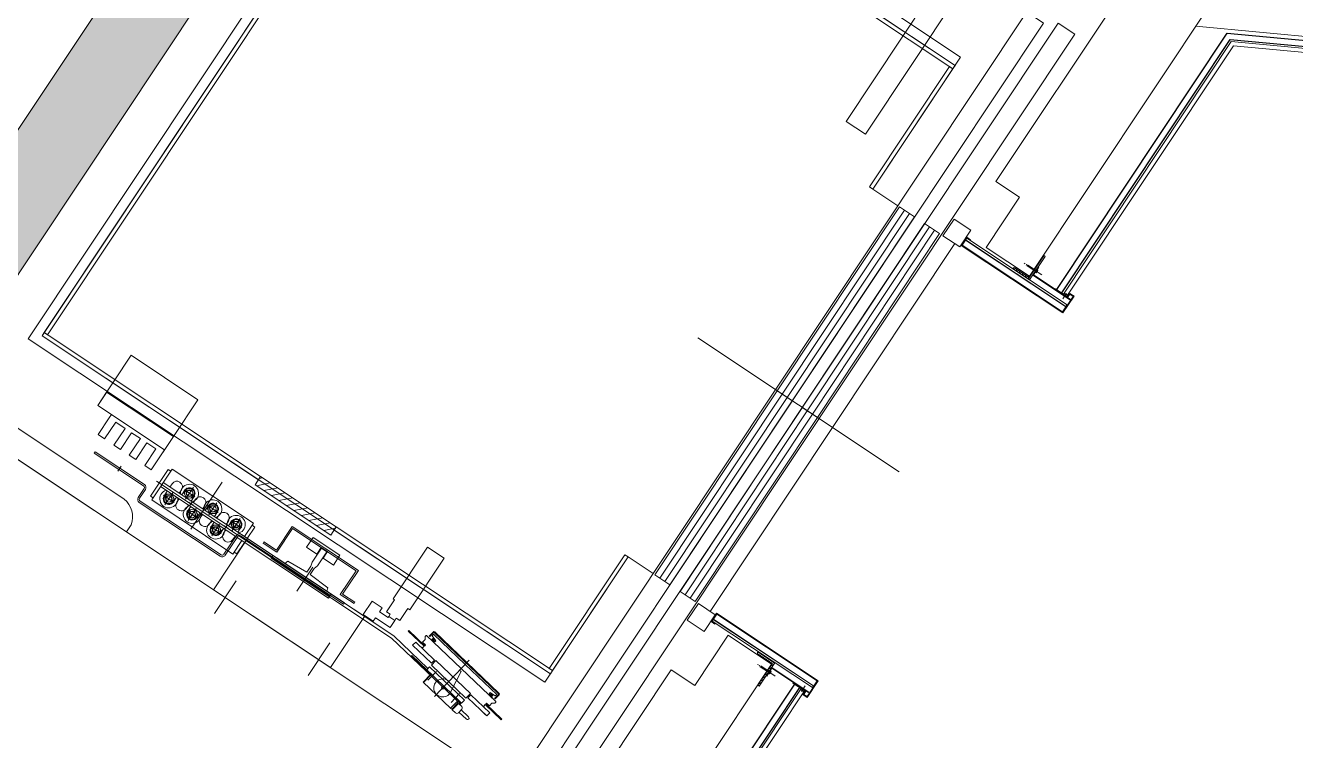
# Model space of a CAD drawing. Header units: centimetres. Extents: x 139057 to 200038, y 34824 to 80516.
# Drawn here: x 165498.8 to 165815.1, y 49589.4 to 49767.5 of the extents above; entities that cross this region are included whole.
import ezdxf

# ---------------------------------------------------------------- set-up
doc = ezdxf.new("R2010")
doc.units = ezdxf.units.CM
doc.header["$LTSCALE"] = 100
doc.linetypes.add('ACAD_ISO10W100', pattern=[18, 12, -3, 0, -3])
doc.linetypes.add('HIDDEN', pattern=[0.5, 0.25, -0.25])
doc.layers.get('0').update_dxf_attribs({"lineweight": 0})
for name, color, linetype, lineweight in [('410_STRUTTURE_001-AM_0', 7, 'Continuous', 0), ('430_TAVOLATI_001-AM_0', 3, 'Continuous', 0), ('437_RIVESTIMENTI_001-AM_0', 13, 'Continuous', 0), ('441_SERRAMENTI_001-AM_0', 1, 'Continuous', 0), ('448_RAMPE_SCALE_ASCENS_001-AM_0', 216, 'Continuous', 0)]:
    doc.layers.add(name, color=color, linetype=linetype, lineweight=lineweight)
doc.layers.add('_retini_strutture', color=7, linetype='Continuous')
doc.layers.add('A-MCTG1-10.5', color=1, linetype='Continuous')

# ---------------------------------------------------------------- blocks, each defined once
blk = doc.blocks.new('ShaftLight')
at = {"ltscale": 0.25}
blk.add_lwpolyline([(21.23997806452098, -290), (0, -290), (0, 290), (21.23997806452098, 290), (21.23997806452098, 290, -0.3204378042070283), (65, 240.0668209494688), (65, 240.0668209494652), (65, -240.066820949467), (65, -240.0668209494688, -0.3204378042070308), (21.23997806452098, -290.0000000000036)], format="xyb", close=True, dxfattribs=at)
blk = doc.blocks.new('AP1-2')
h = blk.add_hatch()
h.set_pattern_fill('ANSI31', color=256, scale=5, style=0)
h.set_pattern_definition([(74.64524564820047, (14865287.06199875, 36738645.01329304), (-15.30833884970249, 4.203615903325286), [])])
h.paths.add_polyline_path([(14861210.22877433, 36749558.29772824), (14861231.95638932, 36749570.66343673), (14861120.17038447, 36749767.08107627), (14861098.44276948, 36749754.71536776)])
for p, q in [((14860972.37478458, 36750582.743667), (14861912.16863297, 36748931.44492887)), ((14859171.24558452, 36749431.11065473), (14860796.47118594, 36750356.06565066)), ((14860796.47118594, 36750356.06565066), (14861560.67197134, 36749013.29904414)), ((14859205.33890801, 36749421.74874824), (14860787.10927945, 36750321.97232717)), ((14860787.10927945, 36750321.97232717), (14861538.94435635, 36749000.93333564)), ((14861095.69524753, 36749975.7946248), (14861175.65287067, 36750021.30043214)), ((14861096.9528484, 36749985.71523163), (14861166.48121635, 36750025.28549889)), ((14861384.22480029, 36749561.8224673), (14861127.82167554, 36750012.34484274)), ((14861140.88868669, 36750001.51529851), (14861389.43942788, 36749564.79023734)), ((14861170.43824307, 36750018.3326621), (14861166.48121635, 36750025.28549889)), ((14861175.65287067, 36750021.30043214), (14861295.84755745, 36749810.10801449)), ((14861215.88993431, 36749764.60220715), (14861095.69524753, 36749975.7946248)), ((14861100.90987512, 36749978.76239484), (14861096.9528484, 36749985.71523163)), ((14861130.4594315, 36749995.57975842), (14861379.01017269, 36749558.85469725)), ((14861131.66095232, 36749973.25138303), (14861140.35199832, 36749978.19766644)), ((14861150.78125351, 36749984.13320652), (14861162.9487179, 36749991.05800329)), ((14861169.87351467, 36749978.8905389), (14861154.35999757, 36749970.06142302)), ((14861157.83084808, 36749972.03676756), (14861157.91664129, 36749985.89290842)), ((14861169.78772146, 36749965.03439804), (14861157.83084808, 36749972.03676756)), ((14861157.91664129, 36749985.89290842), (14861162.19976538, 36749988.33053742)), ((14861161.28153414, 36749989.94394881), (14861164.75795253, 36749991.92246217)), ((14861164.17827874, 36749984.85411902), (14861161.28153414, 36749989.94394881)), ((14861169.87351467, 36749978.8905389), (14861161.95946122, 36749992.79621249)), ((14861164.75795253, 36749991.92246217), (14861167.65469714, 36749986.83263238)), ((14861165.67618378, 36749990.30905078), (14861169.95930787, 36749992.74667976)), ((14861166.39709627, 36749976.91202554), (14861173.34993307, 36749980.86905227)), ((14861171.85202803, 36749975.4141205), (14861167.89500131, 36749982.3669573)), ((14861174.07084556, 36749967.47202703), (14861169.78772146, 36749965.03439804)), ((14861169.87351467, 36749978.8905389), (14861185.38703177, 36749987.71965478)), ((14861169.87351467, 36749978.8905389), (14861177.78756812, 36749964.98486532)), ((14861169.95930787, 36749992.74667976), (14861181.91618125, 36749985.74431024)), ((14861172.0923322, 36749970.94844542), (14861174.98907681, 36749965.85861564)), ((14861174.98907681, 36749965.85861564), (14861178.4654952, 36749967.837129)), ((14861178.4654952, 36749967.837129), (14861175.56875059, 36749972.92695879)), ((14861181.83038805, 36749971.88816938), (14861177.54726396, 36749969.45054039)), ((14861181.91618125, 36749985.74431024), (14861181.83038805, 36749971.88816938)), ((14861140.46444924, 36749935.68911383), (14861140.37865603, 36749921.83297297)), ((14861144.74757333, 36749938.12674281), (14861140.46444924, 36749935.68911383)), ((14861147.30576048, 36749941.71866757), (14861143.82934208, 36749939.74015421)), ((14861143.82934208, 36749939.74015421), (14861146.72608669, 36749934.65032441)), ((14861152.42132262, 36749928.6867443), (14861144.50726917, 36749942.59241789)), ((14861145.49652585, 36749940.85420869), (14861157.66399024, 36749947.77900546)), ((14861154.20159185, 36749953.86273766), (14861145.51054586, 36749948.91645425)), ((14861150.20250509, 36749936.62883777), (14861147.30576048, 36749941.71866757)), ((14861152.50711582, 36749942.54288516), (14861148.22399173, 36749940.10525617)), ((14861152.42132262, 36749928.6867443), (14861167.93483972, 36749937.51586018)), ((14861164.4639892, 36749935.54051563), (14861152.50711582, 36749942.54288516)), ((14861164.378196, 36749921.68437477), (14861164.4639892, 36749935.54051563)), ((14861176.79831144, 36749966.72307451), (14861164.63084705, 36749959.79827774)), ((14861168.09324543, 36749953.71454555), (14861176.78429143, 36749958.66082896)), ((14861119.57937641, 36749849.5886042), (14861241.2322489, 36749918.82418126)), ((14861152.42132262, 36749928.6867443), (14861136.90780552, 36749919.85762842)), ((14861140.37865603, 36749921.83297297), (14861152.33552941, 36749914.83060344)), ((14861155.89774102, 36749930.66525766), (14861148.94490422, 36749926.70823094)), ((14861154.39983598, 36749925.2103259), (14861150.44280926, 36749932.16316269)), ((14861152.33552941, 36749914.83060344), (14861156.61865351, 36749917.26823243)), ((14861152.42132262, 36749928.6867443), (14861160.33537607, 36749914.78107071)), ((14861157.53688475, 36749915.65482103), (14861154.64014015, 36749920.74465083)), ((14861161.01330315, 36749917.6333344), (14861157.53688475, 36749915.65482103)), ((14861158.11655854, 36749922.72316419), (14861161.01330315, 36749917.6333344)), ((14861171.51358378, 36749923.44407668), (14861159.34611939, 36749916.51927991)), ((14861160.09507191, 36749919.24674579), (14861164.378196, 36749921.68437477)), ((14861166.28493617, 36749912.41406108), (14861174.97598216, 36749917.36034448)), ((14861183.91981227, 36749926.47762662), (14861172.56445657, 36749920.01502045)), ((14861181.4734375, 36749917.56864569), (14861175.01083133, 36749928.92400139)), ((14861190.63388496, 36749934.32590017), (14861181.94283897, 36749929.37961677)), ((14861185.40523736, 36749923.29588457), (14861197.57270175, 36749930.22068134)), ((14861204.49749852, 36749918.05321695), (14861188.98398142, 36749909.22410107)), ((14861192.45483193, 36749911.19944561), (14861192.54062513, 36749925.05558647)), ((14861204.41170531, 36749904.19707609), (14861192.45483193, 36749911.19944561)), ((14861192.54062513, 36749925.05558647), (14861196.82374923, 36749927.49321546)), ((14861195.90551798, 36749929.10662685), (14861199.38193638, 36749931.08514021)), ((14861198.80226259, 36749924.01679707), (14861195.90551798, 36749929.10662685)), ((14861204.49749852, 36749918.05321695), (14861196.58344506, 36749931.95889054)), ((14861211.42229529, 36749905.88575256), (14861199.25483089, 36749898.96095579)), ((14861199.38193638, 36749931.08514021), (14861202.27868099, 36749925.99531043)), ((14861200.30016763, 36749929.47172882), (14861204.58329172, 36749931.90935781)), ((14861201.02108012, 36749916.07470359), (14861207.97391691, 36749920.03173031)), ((14861206.47601188, 36749914.57679855), (14861202.51898515, 36749921.52963535)), ((14861208.69482941, 36749906.63470507), (14861204.41170531, 36749904.19707609)), ((14861204.49749852, 36749918.05321695), (14861220.01101561, 36749926.88233283)), ((14861204.49749852, 36749918.05321695), (14861212.41155197, 36749904.14754336)), ((14861204.58329172, 36749931.90935781), (14861216.5401651, 36749924.90698829)), ((14861206.71631604, 36749910.11112347), (14861209.61306065, 36749905.02129368)), ((14861209.61306065, 36749905.02129368), (14861213.08947905, 36749906.99980704)), ((14861213.08947905, 36749906.99980704), (14861210.19273444, 36749912.08963683)), ((14861216.4543719, 36749911.05084743), (14861212.1712478, 36749908.61321844)), ((14861216.5401651, 36749924.90698829), (14861216.4543719, 36749911.05084743)), ((14861175.08843309, 36749874.85179187), (14861175.00263988, 36749860.99565101)), ((14861179.37155718, 36749877.28942086), (14861175.08843309, 36749874.85179187)), ((14861181.92974433, 36749880.88134561), (14861178.45332593, 36749878.90283225)), ((14861178.45332593, 36749878.90283225), (14861181.35007054, 36749873.81300246)), ((14861187.04530647, 36749867.84942234), (14861179.13125302, 36749881.75509594)), ((14861180.1205097, 36749880.01688673), (14861192.28797409, 36749886.94168351)), ((14861188.8255757, 36749893.0254157), (14861180.13452971, 36749888.0791323)), ((14861184.82648894, 36749875.79151582), (14861181.92974433, 36749880.88134561)), ((14861187.13109967, 36749881.7055632), (14861182.84797558, 36749879.26793422)), ((14861187.04530647, 36749867.84942234), (14861202.55882356, 36749876.67853823)), ((14861199.08797305, 36749874.70319368), (14861187.13109967, 36749881.7055632)), ((14861199.00217985, 36749860.84705282), (14861199.08797305, 36749874.70319368)), ((14861202.71722928, 36749892.8772236), (14861211.40827527, 36749897.823507)), ((14861225.25786881, 36749873.48857822), (14861216.56682282, 36749868.54229482)), ((14861187.04530647, 36749867.84942234), (14861171.53178937, 36749859.02030646)), ((14861175.00263988, 36749860.99565101), (14861186.95951326, 36749853.99328148)), ((14861190.52172486, 36749869.82793571), (14861183.56888807, 36749865.87090898)), ((14861189.02381983, 36749864.37300394), (14861185.0667931, 36749871.32584074)), ((14861186.95951326, 36749853.99328148), (14861191.24263735, 36749856.43091047)), ((14861187.04530647, 36749867.84942234), (14861194.95935992, 36749853.94374876)), ((14861192.1608686, 36749854.81749908), (14861189.26412399, 36749859.90732887)), ((14861195.637287, 36749856.79601244), (14861192.1608686, 36749854.81749908)), ((14861192.74054239, 36749861.88584223), (14861195.637287, 36749856.79601244)), ((14861206.13756763, 36749862.60675472), (14861193.97010324, 36749855.68195795)), ((14861194.71905575, 36749858.40942384), (14861199.00217985, 36749860.84705282)), ((14861200.90892002, 36749851.57673912), (14861209.59996601, 36749856.52302253)), ((14861220.0292212, 36749862.45856262), (14861232.19668559, 36749869.38335939)), ((14861239.12148236, 36749857.215895), (14861223.60796526, 36749848.38677911)), ((14861227.07881578, 36749850.36212366), (14861227.16460898, 36749864.21826452)), ((14861239.03568916, 36749843.35975414), (14861227.07881578, 36749850.36212366)), ((14861227.16460898, 36749864.21826452), (14861231.44773308, 36749866.6558935)), ((14861230.52950183, 36749868.2693049), (14861234.00592023, 36749870.24781826)), ((14861233.42624644, 36749863.17947511), (14861230.52950183, 36749868.2693049)), ((14861239.12148236, 36749857.215895), (14861231.20742891, 36749871.12156858)), ((14861246.04627913, 36749845.04843061), (14861233.87881474, 36749838.12363383)), ((14861234.00592023, 36749870.24781826), (14861236.90266484, 36749865.15798847)), ((14861234.92415147, 36749868.63440687), (14861239.20727557, 36749871.07203586)), ((14861235.64506397, 36749855.23738163), (14861242.59790076, 36749859.19440836)), ((14861241.09999573, 36749853.7394766), (14861237.142969, 36749860.6923134)), ((14861243.31881325, 36749845.79738312), (14861239.03568916, 36749843.35975414)), ((14861239.12148236, 36749857.215895), (14861254.63499946, 36749866.04501088)), ((14861239.12148236, 36749857.215895), (14861247.03553581, 36749843.3102214)), ((14861239.20727557, 36749871.07203586), (14861251.16414895, 36749864.06966633)), ((14861241.34029989, 36749849.27380152), (14861244.2370445, 36749844.18397173)), ((14861244.2370445, 36749844.18397173), (14861247.7134629, 36749846.16248509)), ((14861247.7134629, 36749846.16248509), (14861244.81671829, 36749851.25231488)), ((14861251.07835574, 36749850.21352547), (14861246.79523165, 36749847.77589648)), ((14861251.16414895, 36749864.06966633), (14861251.07835574, 36749850.21352547)), ((14861254.88958851, 36749777.01766649), (14861387.86259226, 36749852.69580252)), ((14861387.86259226, 36749852.69580252), (14861560.98251128, 36749548.50919262)), ((14861209.71241693, 36749814.01446991), (14861209.62662373, 36749800.15832905)), ((14861213.99554103, 36749816.4520989), (14861209.71241693, 36749814.01446991)), ((14861216.55372818, 36749820.04402366), (14861213.07730978, 36749818.0655103)), ((14861213.07730978, 36749818.0655103), (14861215.97405439, 36749812.97568051)), ((14861221.66929031, 36749807.01210039), (14861213.75523686, 36749820.91777398)), ((14861214.74449354, 36749819.17956478), (14861226.91195793, 36749826.10436155)), ((14861223.44955955, 36749832.18809374), (14861214.75851356, 36749827.24181034)), ((14861219.45047279, 36749814.95419387), (14861216.55372818, 36749820.04402366)), ((14861221.75508352, 36749820.86824125), (14861217.47195942, 36749818.43061227)), ((14861225.14570871, 36749808.99061375), (14861218.19287192, 36749805.03358703)), ((14861223.64780368, 36749803.53568199), (14861219.69077695, 36749810.48851879)), ((14861221.66929031, 36749807.01210039), (14861237.18280741, 36749815.84121627)), ((14861233.7119569, 36749813.86587173), (14861221.75508352, 36749820.86824125)), ((14861235.85578804, 36749835.22164369), (14861224.50043234, 36749828.75903752)), ((14861233.40941327, 36749826.31266276), (14861226.9468071, 36749837.66801846)), ((14861233.62616369, 36749800.00973087), (14861233.7119569, 36749813.86587173)), ((14861237.34121313, 36749832.03990164), (14861246.03225912, 36749836.98618504)), ((14861259.88185266, 36749812.65125626), (14861251.19080666, 36749807.70497286)), ((14861295.84755745, 36749810.10801449), (14861261.08337348, 36749790.32288087)), ((14861221.66929031, 36749807.01210039), (14861206.15577321, 36749798.18298451)), ((14861209.62662373, 36749800.15832905), (14861221.58349711, 36749793.15595953)), ((14861250.65411829, 36749784.38734078), (14861215.88993431, 36749764.60220715)), ((14861221.58349711, 36749793.15595953), (14861225.8666212, 36749795.59358852)), ((14861221.66929031, 36749807.01210039), (14861229.58334376, 36749793.1064268)), ((14861226.78485245, 36749793.98017713), (14861223.88810784, 36749799.07000691)), ((14861254.61114501, 36749777.43450399), (14861225.06158863, 36749760.6171404)), ((14861230.26127085, 36749795.95869049), (14861226.78485245, 36749793.98017713)), ((14861227.36452624, 36749801.04852027), (14861230.26127085, 36749795.95869049)), ((14861240.76155147, 36749801.76943277), (14861228.59408708, 36749794.844636)), ((14861229.3430396, 36749797.57210188), (14861233.62616369, 36749800.00973087)), ((14861294.58995658, 36749800.18740766), (14861265.0404002, 36749783.37004407)), ((14861294.58995658, 36749800.18740766), (14861290.63292986, 36749807.14024445)), ((14861225.06158863, 36749760.6171404), (14861221.10456191, 36749767.5699772)), ((14861428.00950753, 36749472.83105659), (14861254.88958851, 36749777.01766649)), ((14861314.84319129, 36749609.78204535), (14861376.93600058, 36749645.12055725)), ((14861389.43942788, 36749564.79023734), (14861379.01017269, 36749558.85469725)), ((14861560.98251128, 36749548.50919262), (14861428.00950753, 36749472.83105659)), ((14859935.44636993, 36748088.34404822), (14859171.24558452, 36749431.11065473)), ((14859957.17398492, 36748100.70975672), (14859205.33890801, 36749421.74874824)), ((14860976.85982805, 36748169.01628277), (14860678.78746441, 36748692.75510099)), ((14861355.94168987, 36748614.88278975), (14860399.92663021, 36748070.79161568))]:
    blk.add_line(p, q)
at = {"ltscale": 0.25}
for p, q in [((14861065.7067508, 36750170.0798068), (14861069.1831692, 36750172.05832016)), ((14861065.7067508, 36750170.0798068), (14861138.50976356, 36750042.1586425)), ((14861069.1831692, 36750172.05832016), (14861141.98618196, 36750044.13715586)), ((14860978.93740478, 36750141.19273923), (14860970.24635878, 36750136.24645583)), ((14861096.77195494, 36750103.08220664), (14861110.00841799, 36750110.61539626)), ((14861148.80484666, 36750042.26477457), (14861171.40156624, 36750055.12511143)), ((14861150.78336002, 36750038.78835617), (14861173.3800796, 36750051.64869303)), ((14861180.1987443, 36750049.77631173), (14861299.89880275, 36749839.4529987)), ((14861183.6751627, 36750051.7548251), (14861303.37522114, 36749841.43151206)), ((14861298.02642145, 36749832.634334), (14861249.35656389, 36749804.93514692)), ((14861300.00493481, 36749829.1579156), (14861251.33507725, 36749801.45872852)), ((14861245.98627756, 36749792.66155045), (14861398.33180649, 36749524.97733386)), ((14861249.46269596, 36749794.64006382), (14861401.80822488, 36749526.95584722)), ((14861299.40304987, 36749714.90502886), (14861292.45021307, 36749710.94800214)), ((14861299.40304987, 36749714.90502886), (14861477.86500004, 36749401.3320106)), ((14861292.45021307, 36749710.94800214), (14861471.25835823, 36749396.76668947)), ((14861398.33180649, 36749524.97733386), (14861401.80822488, 36749526.95584722)), ((14861477.86500004, 36749401.3320106), (14861629.4004341, 36749218.45137437)), ((14861471.25835823, 36749396.76668947), (14861546.50100055, 36749305.96005811)), ((14861455.5310054, 36749360.31566104), (14861457.07102468, 36749361.59172556)), ((14861455.5310054, 36749360.31566104), (14861490.62277941, 36749317.96513098)), ((14861457.07102468, 36749361.59172556), (14861492.16279868, 36749319.24119548)), ((14861483.19714042, 36749341.03263812), (14861491.66724643, 36749348.05099291)), ((14861524.66923697, 36749290.98201167), (14861483.19714042, 36749341.03263812)), ((14861533.13934298, 36749298.00036647), (14861491.66724643, 36749348.05099291)), ((14861518.81597453, 36749349.76754832), (14861517.27595526, 36749348.49148381)), ((14861556.51493892, 36749301.13589109), (14861517.27595526, 36749348.49148381)), ((14861558.05495819, 36749302.4119556), (14861518.81597453, 36749349.76754832)), ((14861465.9492643, 36749308.55940653), (14861455.16912938, 36749299.62695497)), ((14861455.16912938, 36749299.62695497), (14861465.9492643, 36749308.55940653)), ((14861467.22532881, 36749307.01938725), (14861456.44519388, 36749298.08693569)), ((14861467.22532881, 36749307.01938725), (14861456.44519388, 36749298.08693569)), ((14861465.13512063, 36749315.02757243), (14861465.26709802, 36749316.43561432)), ((14861465.13512063, 36749315.02757243), (14861541.06095894, 36749223.39642555)), ((14861465.26709802, 36749316.43561432), (14861467.96213175, 36749318.66872721)), ((14861467.22532881, 36749307.01938725), (14861465.9492643, 36749308.55940653)), ((14861465.9492643, 36749308.55940653), (14861467.22532881, 36749307.01938725)), ((14861467.96213175, 36749318.66872721), (14861475.00234121, 36749318.0088403)), ((14861471.83445931, 36749306.94247124), (14861479.36834101, 36749293.70479215)), ((14861475.00234121, 36749318.0088403), (14861481.93242795, 36749323.75113059)), ((14861481.93242795, 36749323.75113059), (14861488.3127505, 36749316.05103421)), ((14861488.3127505, 36749316.05103421), (14861490.62277941, 36749317.96513098)), ((14861492.16279868, 36749319.24119548), (14861496.39785169, 36749322.75037289)), ((14861495.12178718, 36749324.29039216), (14861496.27680164, 36749325.24744055)), ((14861496.39785169, 36749322.75037289), (14861495.12178718, 36749324.29039216)), ((14861542.43452, 36749302.45566493), (14861550.13461637, 36749308.83598747)), ((14861550.13461637, 36749308.83598747), (14861562.57624534, 36749293.82079954)), ((14861581.90298508, 36749314.38123991), (14861560.34271523, 36749296.51633678)), ((14861560.47469261, 36749297.92437868), (14861581.26495283, 36749315.15124955)), ((14861581.26495283, 36749315.15124955), (14861641.24040198, 36749242.7698401)), ((14861454.77319723, 36749295.40282929), (14861595.7783255, 36749125.23069938)), ((14861595.7783255, 36749125.23069938), (14861454.77319723, 36749295.40282929)), ((14861457.74878908, 36749294.94637211), (14861456.3132165, 36749296.6788938)), ((14861456.3132165, 36749296.6788938), (14861457.74878908, 36749294.94637211)), ((14861457.74878908, 36749294.94637211), (14861595.8827722, 36749128.23928557)), ((14861457.74878908, 36749294.94637211), (14861595.8827722, 36749128.23928557)), ((14861460.66931956, 36749297.69100354), (14861464.90437257, 36749301.20018094)), ((14861460.66931956, 36749297.69100354), (14861529.89581919, 36749214.14495786)), ((14861464.90437257, 36749301.20018094), (14861476.51145851, 36749291.33757089)), ((14861477.02421694, 36749300.20901322), (14861470.55613598, 36749294.84954229)), ((14861476.46991193, 36749294.29523728), (14861471.11044099, 36749300.76331823)), ((14861476.51145851, 36749291.33757089), (14861479.36834101, 36749293.70479215)), ((14861615.2975881, 36749284.90911522), (14861518.46117607, 36749204.67017888)), ((14861524.66923697, 36749290.98201167), (14861533.13934298, 36749298.00036647)), ((14861525.5823212, 36749287.84254082), (14861537.90247541, 36749298.0510569)), ((14861601.50815951, 36749196.21139394), (14861525.5823212, 36749287.84254082)), ((14861537.90247541, 36749298.0510569), (14861613.82831371, 36749206.41991002)), ((14861542.43452, 36749302.45566493), (14861618.99839055, 36749210.0545084)), ((14861556.51493892, 36749301.13589109), (14861558.05495819, 36749302.4119556)), ((14861560.47469261, 36749297.92437868), (14861557.28494856, 36749301.77392334)), ((14861548.48617322, 36749223.05555476), (14861598.53920704, 36749244.21759976)), ((14861602.41332743, 36749245.74339134), (14861626.69848693, 36749216.43483095)), ((14861603.52141124, 36749222.98164065), (14861627.08895868, 36749242.50977991)), ((14861624.30018995, 36749228.73313049), (14861641.24040198, 36749242.7698401)), ((14861643.90803223, 36749239.7855062), (14861626.73681731, 36749225.55738693)), ((14861643.90803223, 36749239.7855062), (14861641.35590321, 36749242.86554475)), ((14861599.12231882, 36749130.59891217), (14861529.89581919, 36749214.14495786)), ((14861616.98679724, 36749131.76527867), (14861541.06095894, 36749223.39642555)), ((14861548.48617322, 36749223.05555476), (14861545.29601194, 36749226.90560295)), ((14861618.99839055, 36749210.0545084), (14861626.69848693, 36749216.43483095)), ((14861626.73681731, 36749225.55738693), (14861624.18468829, 36749228.63742547)), ((14861645.18409673, 36749238.24548693), (14861628.01288182, 36749224.01736765)), ((14861635.03123662, 36749215.54726163), (14861628.01288182, 36749224.01736765)), ((14861629.59140157, 36749225.32533377), (14861628.31533706, 36749226.86535305)), ((14861642.07144608, 36749214.88737472), (14861651.54256462, 36749222.73517145)), ((14861643.60557698, 36749236.9375208), (14861642.32951247, 36749238.47754008)), ((14861643.7269668, 36749216.25914407), (14861659.93100202, 36749196.70329371)), ((14861652.20245154, 36749229.77538091), (14861645.18409673, 36749238.24548693)), ((14861649.8870439, 36749221.36340211), (14861666.09107913, 36749201.80755175)), ((14861613.82831371, 36749206.41991002), (14861601.50815951, 36749196.21139394)), ((14861604.4232688, 36749194.73080696), (14861612.89337481, 36749201.74916176)), ((14861645.89536535, 36749144.68018052), (14861604.4232688, 36749194.73080696)), ((14861654.36547136, 36749151.69853532), (14861612.89337481, 36749201.74916176)), ((14861595.82349012, 36749147.34576865), (14861598.68037263, 36749149.71298992)), ((14861603.35737183, 36749134.10808957), (14861595.82349012, 36749147.34576865)), ((14861610.28745856, 36749139.85037987), (14861598.68037263, 36749149.71298992)), ((14861621.74975978, 36749140.90662364), (14861628.67984652, 36749146.64891393)), ((14861622.29952397, 36749154.34901031), (14861624.60955288, 36749156.26310708)), ((14861628.67984652, 36749146.64891393), (14861622.29952397, 36749154.34901031)), ((14861624.60955288, 36749156.26310708), (14861659.70132689, 36749113.912577)), ((14861626.14957216, 36749157.53917158), (14861630.38462516, 36749161.04834899)), ((14861626.14957216, 36749157.53917158), (14861661.24134616, 36749115.18864151)), ((14861631.66068967, 36749159.5083297), (14861630.38462516, 36749161.04834899)), ((14861631.66068967, 36749159.5083297), (14861632.81570413, 36749160.46537809)), ((14861651.49432622, 36749155.16357869), (14861645.75203593, 36749162.09366543)), ((14861645.89536535, 36749144.68018052), (14861654.36547136, 36749151.69853532)), ((14861595.8827722, 36749128.23928557), (14861597.31834478, 36749126.50676388)), ((14861595.8827722, 36749128.23928557), (14861597.31834478, 36749126.50676388)), ((14861609.5065216, 36749135.30723806), (14861598.72638667, 36749126.3747865)), ((14861598.72638667, 36749126.3747865), (14861609.5065216, 36749135.30723806)), ((14861599.12231882, 36749130.59891217), (14861603.35737183, 36749134.10808957)), ((14861610.78258611, 36749133.76721879), (14861600.00245118, 36749124.83476722)), ((14861610.78258611, 36749133.76721879), (14861600.00245118, 36749124.83476722)), ((14861609.5065216, 36749135.30723806), (14861610.78258611, 36749133.76721879)), ((14861609.5065216, 36749135.30723806), (14861610.78258611, 36749133.76721879)), ((14861616.98679724, 36749131.76527867), (14861618.39483913, 36749131.63330129)), ((14861618.39483913, 36749131.63330129), (14861621.08987286, 36749133.86641418)), ((14861621.08987286, 36749133.86641418), (14861621.74975978, 36749140.90662364)), ((14861659.70132689, 36749113.912577), (14861661.24134616, 36749115.18864151))]:
    blk.add_line(p, q, dxfattribs=at)
at = {"color": 1, "linetype": 'ACAD_ISO10W100', "ltscale": 0.25}
for p, q in [((14861552.43327844, 36749284.54466678), (14861576.04637831, 36749304.11055092)), ((14861604.63569515, 36749146.20101852), (14861598.16761419, 36749140.84154758)), ((14861604.08139014, 36749140.28724258), (14861598.7219192, 36749146.75532353))]:
    blk.add_line(p, q, dxfattribs=at)
for points in [[(14860783.36451685, 36750308.33499777), (14859218.97623741, 36749418.00398564), (14859214.02995401, 36749426.69503164), (14860778.41823345, 36750317.02604377)], [(14861107.13381547, 36749759.66165117), (14861098.44276948, 36749754.71536776), (14860778.41823345, 36750317.02604377), (14860787.10927945, 36750321.97232717)], [(14861361.71935418, 36749797.54572453), (14861446.45705264, 36749845.77198768)], [(14861098.44276948, 36749754.71536776), (14861120.17038447, 36749767.08107627), (14861231.95638932, 36749570.66343674), (14861210.22877433, 36749558.29772824)], [(14861260.27442017, 36749735.20853366), (14861278.57566875, 36749703.05166347), (14861216.86924218, 36749667.93305133), (14861314.80565351, 36749495.85034058), (14861376.51208009, 36749530.96895273), (14861394.81332867, 36749498.81208254), (14861398.28974707, 36749500.7905959), (14861378.00998513, 36749536.42388449), (14861316.30355855, 36749501.30527234), (14861222.32417393, 36749666.43514629), (14861284.03060051, 36749701.55375843), (14861263.75083857, 36749737.18704702)], [(14861372.36381927, 36749570.60532406), (14861363.30530702, 36749568.3264305), (14861333.49343452, 36749614.64329846), (14861317.84955173, 36749605.73998834), (14861310.64239075, 36749598.18639114), (14861274.13999756, 36749577.41200086), (14861266.22594412, 36749591.31767445), (14861302.72833731, 36749612.09206474), (14861312.90326833, 36749614.43103433), (14861328.54715112, 36749623.33434445), (14861303.94990622, 36749672.61898246), (14861310.53527676, 36749679.24339902)], [(14861306.04653954, 36749558.75127796), (14861280.40795385, 36749544.15974192), (14861240.83768664, 36749613.6881099), (14861266.47627233, 36749628.27964593), (14861281.56243671, 36749601.77195564), (14861264.18034471, 36749591.87938884), (14861273.57828317, 36749575.36640145), (14861290.96037517, 36749585.25896825)], [(14861500.21528939, 36749554.19643661), (14861584.95298786, 36749602.42269976)], [(14861538.94435635, 36749000.93333564), (14861530.25331035, 36748995.98705224), (14861210.22877433, 36749558.29772824), (14861218.91982033, 36749563.24401164)], [(14859836.49056158, 36747888.1997304), (14859811.75914458, 36747931.65496039), (14861775.93553988, 36749049.51500894), (14861800.66695688, 36749006.05977895)], [(14859858.67873679, 36747808.77879562), (14859833.94731979, 36747852.23402561), (14861832.88789907, 36748989.87920777), (14861857.61931608, 36748946.42397778)], [(14861530.25331035, 36748995.98705224), (14861234.75774646, 36748827.81341662), (14861229.81146306, 36748836.50446261), (14861525.30702695, 36749004.67809824)], [(14860818.57875923, 36748447.12975468), (14860796.32048392, 36748486.23946166), (14861274.32801376, 36748758.2850487), (14861296.58628906, 36748719.17534172)], [(14860855.67588473, 36748381.9469097), (14860833.41760943, 36748421.05661669), (14861311.42513926, 36748693.10220373), (14861333.68341456, 36748653.99249674)], [(14859965.86503091, 36748105.65604012), (14859957.17398492, 36748100.70975672), (14859637.14944889, 36748663.02043271), (14859645.84049489, 36748667.96671612)], [(14861338.62969796, 36748645.30145074), (14861382.08492795, 36748670.03286774), (14861406.81634495, 36748626.57763776), (14861363.36111497, 36748601.84622075)], [(14860340.5712294, 36748175.08416764), (14860318.3129541, 36748214.19387463), (14860796.32048392, 36748486.23946166), (14860818.57875923, 36748447.12975468)], [(14860377.6683549, 36748109.90132266), (14860355.4100796, 36748149.01102965), (14860833.41760943, 36748421.05661669), (14860855.67588473, 36748381.9469097)], [(14860143.57507873, 36748311.50056631), (14860114.88663501, 36748361.90863309), (14859575.82119637, 36748055.11352097), (14859604.50964009, 36748004.70545419)], [(14860278.7426868, 36748283.72224254), (14859965.86503091, 36748105.65604012), (14859960.91874751, 36748114.34708611), (14860273.7964034, 36748292.41328853)], [(14860382.61463831, 36748101.21027666), (14860339.15940832, 36748076.47885966), (14860363.89082532, 36748033.02362968), (14860407.34605531, 36748057.75504668)]]:
    blk.add_lwpolyline(points, close=True)
at = {"ltscale": 0.25}
for points in [[(14860949.96659682, 36750171.8797444), (14860819.60090691, 36750097.6854933), (14860918.52657505, 36749923.86457343), (14861014.12808098, 36749978.2736909), (14860915.20241284, 36750152.09461077), (14860949.96659682, 36750171.8797444), (14861048.89226495, 36749998.05882452), (14861101.03854091, 36750027.73652497), (14861014.12808098, 36749978.2736909)], [(14861101.03854091, 36750027.73652497), (14861091.39328827, 36750044.68406466), (14861047.9380583, 36750019.95264762), (14861034.73148161, 36750043.15774042), (14861078.18671157, 36750067.88915746), (14861068.54145893, 36750084.83669715), (14861025.08622896, 36750060.10528011), (14861012.0775036, 36750082.96273107), (14861055.53273357, 36750107.69414811), (14861045.88748093, 36750124.6416878), (14861002.43225096, 36750099.91027076), (14860988.58265742, 36750124.24519954), (14861032.03788739, 36750148.97661658), (14861022.39263474, 36750165.92415626), (14860978.93740478, 36750141.19273923)], [(14861245.50375789, 36749328.31161122), (14861270.08678642, 36749285.11711263), (14861403.92889473, 36749361.28987709), (14861401.1936, 36749366.09602553), (14861432.48136558, 36749383.90264579), (14861427.04045383, 36749393.46279638), (14861432.77654419, 36749396.72734343), (14861423.87323405, 36749412.37122622), (14861418.1371437, 36749409.10667917), (14861412.69623195, 36749418.66682976), (14861381.40846637, 36749400.8602095), (14861379.34586619, 36749404.48437568), (14861245.50375789, 36749328.31161122)]]:
    blk.add_lwpolyline(points, dxfattribs=at)
for points in [[(14861423.87323405, 36749412.37122622), (14861426.48054785, 36749413.85511124), (14861413.86752516, 36749436.01727852), (14861403.43826997, 36749430.08173843), (14861388.59941975, 36749456.15487642), (14861423.36360373, 36749475.94001004), (14861438.20245395, 36749449.86687206), (14861429.51140795, 36749444.92058866), (14861451.02774077, 36749407.11453859), (14861432.77654419, 36749396.72734343)], [(14861560.67197134, 36749013.29904414), (14861234.75774646, 36748827.81341662), (14861271.85487197, 36748762.63057164)], [(14861281.74743886, 36748745.2484797), (14860803.73990903, 36748473.20289267)], [(14861289.16686396, 36748732.21191071), (14860811.15933413, 36748460.16632367)], [(14861318.84456436, 36748680.06563473), (14860840.83703453, 36748408.02004769)], [(14861326.26398946, 36748667.02906574), (14860848.25645963, 36748394.9834787)], [(14860803.73990903, 36748473.20289267), (14860325.7323792, 36748201.15730563)], [(14860811.15933413, 36748460.16632367), (14860333.1518043, 36748188.12073664)], [(14860840.83703453, 36748408.02004769), (14860362.8295047, 36748135.97446065)], [(14860848.25645963, 36748394.9834787), (14860370.2489298, 36748122.93789165)], [(14859935.44636993, 36748088.34404822), (14860278.7426868, 36748283.72224254), (14860315.83981231, 36748218.53939756)]]:
    blk.add_lwpolyline(points)
for points in [[(14861517.27595526, 36749348.49148381), (14861518.81597453, 36749349.76754832), (14861554.86479692, 36749306.26200379), (14861553.32477765, 36749304.98593928), (14861550.13461637, 36749308.83598747)], [(14861618.99839055, 36749210.0545084), (14861626.69848693, 36749216.43483095), (14861550.13461637, 36749308.83598747), (14861542.43452, 36749302.45566493)], [(14861558.05495819, 36749302.4119556), (14861556.51493892, 36749301.13589109), (14861553.32477765, 36749304.98593928), (14861554.86479692, 36749306.26200379)]]:
    blk.add_lwpolyline(points, close=True, dxfattribs=at)
for centre, radius in [((14861169.87351467, 36749978.8905389), 8.246211251236003), ((14861152.42132262, 36749928.6867443), 8.246211251236003), ((14861204.49749852, 36749918.05321695), 8.24621125123601), ((14861187.04530647, 36749867.84942234), 8.24621125123601), ((14861239.12148236, 36749857.215895), 8.246211251236009), ((14861221.66929031, 36749807.01210039), 8.24621125123601)]:
    blk.add_circle(centre, radius)
for centre, radius in [((14861473.79017646, 36749297.52927776), 2.999999999999542), ((14861592.26659984, 36749265.82557049), 3.40000000000084), ((14861601.40165467, 36749143.52128305), 3.000000000000301)]:
    blk.add_circle(centre, radius, dxfattribs=at)
at = {"linetype": 'Continuous', "ltscale": 0.25}
blk.add_arc((14861146.33170495, 36750046.61029757), 8.999999999999998, 209.6452456482004, 299.6452455954129, dxfattribs=at)
at = {"ltscale": 0.25}
for centre, radius, start, end in [((14861146.33170495, 36750046.61029757), 4.999999999999999, 209.6452456482004, 299.6452455954129), ((14861175.8532213, 36750047.30317003), 8.999999999999998, 29.64524564820044, 119.6452455954129), ((14861175.8532213, 36750047.30317003), 4.999999999999999, 29.64524564820044, 119.6452455954129), ((14861295.55327975, 36749836.97985699), 8.999999999999998, 299.6452455954129, 29.64524564820044), ((14861295.55327975, 36749836.97985699), 4.999999999999999, 299.6452455954129, 29.64524564820044), ((14861253.80821895, 36749797.11320552), 8.999999999999998, 119.6452455954129, 209.6452456482004), ((14861253.80821895, 36749797.11320552), 4.999999999999999, 119.6452455954129, 209.6452456482004), ((14861457.08322614, 36749297.31692605), 2.999999999999328, 129.6452456803239, 219.6452458446774), ((14861457.08322614, 36749297.31692605), 2.999999999999328, 129.6452456803239, 219.6452458446774), ((14861457.08322614, 36749297.31692605), 0.9999999999992183, 129.6452456803239, 219.6452458446774), ((14861457.08322614, 36749297.31692605), 0.9999999999992183, 129.6452456803239, 219.6452458446774), ((14861592.26659984, 36749265.82557049), 22.49999999999952, 286.1875565086719, 219.6452458446774), ((14861620.47199642, 36749233.35318832), 5.999999999999519, 219.6452458446774, 309.645245680324), ((14861638.88128481, 36749218.73742291), 5.000000000000481, 219.6452458446774, 309.645245680324), ((14861648.35240335, 36749226.58521964), 5.000000000001346, 309.645245680324, 39.64524584467741), ((14861663.01104058, 36749199.25542273), 3.999999999998546, 219.6452458446774, 39.64524584467741), ((14861598.08835441, 36749127.14479613), 2.99999999999933, 219.6452458446774, 309.645245680324), ((14861598.08835441, 36749127.14479613), 2.99999999999933, 219.6452458446774, 309.645245680324), ((14861598.08835441, 36749127.14479613), 0.9999999999999682, 219.6452458446774, 309.645245680324), ((14861598.08835441, 36749127.14479613), 0.9999999999999682, 219.6452458446774, 309.645245680324)]:
    blk.add_arc(centre, radius, start, end, dxfattribs=at)
for centre, radius, start, end in [((14861169.87351467, 36749978.8905389), 22.50000000000002, 261.1666505347649, 158.12384061672), ((14861138.58574909, 36749961.08391864), 14, 119.6452455954129, 299.6452455954129), ((14861169.87351467, 36749978.8905389), 12, 129.239313868773, 290.0511774385593), ((14861169.87351467, 36749978.8905389), 7.246211251236004, 29.64524564820044, 299.6452455954129), ((14861169.87351467, 36749978.8905389), 14, 299.6452455954129, 119.6452455954129), ((14861169.87351467, 36749978.8905389), 12, 309.239313868773, 110.0511774385593), ((14861152.42132262, 36749928.6867443), 22.50000000000004, 81.16665053476493, 338.12384061672), ((14861152.42132262, 36749928.6867443), 14, 119.6452455954129, 299.6452455954129), ((14861152.42132262, 36749928.6867443), 12, 129.239313868773, 290.0511774385593), ((14861152.42132262, 36749928.6867443), 7.24621125123599, 299.6452455954129, 209.6452456482004), ((14861152.42132262, 36749928.6867443), 11.99999999999999, 309.239313868773, 110.0511774385593), ((14861183.7090882, 36749946.49336457), 14, 299.6452455954129, 119.6452455954129), ((14861204.49749852, 36749918.05321695), 22.50000000000003, 261.1666505347649, 158.12384061672), ((14861173.20973294, 36749900.24659669), 14, 119.6452455954129, 299.6452455954129), ((14861204.49749852, 36749918.05321695), 12, 129.239313868773, 290.0511774385593), ((14861204.49749852, 36749918.05321695), 7.246211251236011, 29.64524564820044, 299.6452455954129), ((14861204.49749852, 36749918.05321695), 14, 299.6452455954129, 119.6452455954129), ((14861204.49749852, 36749918.05321695), 12, 309.239313868773, 110.0511774385593), ((14861187.04530647, 36749867.84942234), 22.50000000000003, 81.16665053476493, 338.12384061672), ((14861187.04530647, 36749867.84942234), 14, 119.6452455954129, 299.6452455954129), ((14861187.04530647, 36749867.84942234), 12, 129.239313868773, 290.0511774385593), ((14861187.04530647, 36749867.84942234), 7.24621125123599, 299.6452455954129, 209.6452456482004), ((14861187.04530647, 36749867.84942234), 12, 309.239313868773, 110.0511774385593), ((14861218.33307204, 36749885.65604261), 14, 299.6452455954129, 119.6452455954129), ((14861239.12148236, 36749857.215895), 22.50000000000003, 261.1666505347649, 158.12384061672), ((14861207.83371679, 36749839.40927473), 14, 119.6452455954129, 299.6452455954129), ((14861239.12148236, 36749857.215895), 12, 129.239313868773, 290.0511774385593), ((14861239.12148236, 36749857.215895), 7.246211251236011, 29.64524564820044, 299.6452455954129), ((14861239.12148236, 36749857.215895), 14, 299.6452455954129, 119.6452455954129), ((14861239.12148236, 36749857.215895), 12, 309.239313868773, 110.0511774385593), ((14861221.66929031, 36749807.01210039), 22.50000000000004, 81.16665053476493, 338.12384061672), ((14861221.66929031, 36749807.01210039), 14.00000000000001, 119.6452455954129, 299.6452455954129), ((14861221.66929031, 36749807.01210039), 12, 129.239313868773, 290.0511774385593), ((14861221.66929031, 36749807.01210039), 7.24621125123599, 299.6452455954129, 209.6452456482004), ((14861221.66929031, 36749807.01210039), 12, 309.239313868773, 110.0511774385593), ((14861252.95705589, 36749824.81872065), 14.00000000000001, 299.6452455954129, 119.6452455954129)]:
    blk.add_arc(centre, radius, start, end)
at = {"xscale": -1, "rotation": 29.64524564820047}
blk.add_blockref('ShaftLight', (14861115.81700355, 36750330.70333328), dxfattribs=at)
blk = doc.blocks.new('A$C67844AE1')
at = {"ltscale": 10}
h = blk.add_hatch(dxfattribs=at)
h.set_pattern_fill('ANSI31', color=256, angle=-1.272221872585407e-14, style=0)
h.set_pattern_definition([(314.9999999999999, (3930.844442747533, 64903.71692700125), (-2.245064030267288, -2.245064030267289), [])])
h.paths.add_polyline_path([(-100.1165122911334, -7.261956131085753), (-100.116512298584, -2.261956129223108), (-80.32832310348749, -2.261956129223108), (-80.32832310348749, 19.87095361016691), (-75.32832310348749, 19.87095360457897), (-75.32832310348749, -7.261956131085753)])
h.paths.add_polyline_path([(-125.3283231034875, -7.261956131085753), (-125.3283231034875, -5.261956129223108, -0.4142135623730951), (-122.3283231034875, -2.261956129223108), (-102.540133908391, -2.261956131085753), (-102.540133908391, -7.261956127360463)])
h.paths.add_polyline_path([(-80.32832310348749, 19.87095361016691), (-80.32832310348749, 59.7380438670516, -0.4142135623730951), (-77.32832310348749, 62.73804387077689), (-75.32832310348749, 62.73804387263954), (-75.32832310348749, 19.87095360457897)])
h.paths.add_polyline_path([(-101.3283231034875, -7.261956132948399), (-101.3283231034875, -2.261956132948399), (-100.116512298584, -2.261956129223108), (-100.1165122911334, -7.261956131085753)])
h.paths.add_polyline_path([(-102.540133908391, -7.261956127360463), (-102.540133908391, -2.261956131085753), (-101.3283231034875, -2.261956132948399), (-101.3283231034875, -7.261956132948399)])
for p, q in [((-75.22527405619621, 31.75809850171208), (-75.2252740636468, 6.780485386028886)), ((-75.22527405619621, 31.75809850171208), (-73.72527405619621, 31.75809850357473)), ((-73.72527405619621, 31.75809850357473), (-73.72527404874563, 8.27999377809465)), ((-75.22527405619621, 6.780485387891531), (35.35833781957626, 6.779220879077911)), ((-73.72527404874563, 8.27999377809465), (35.35833781212568, 8.279220884665847)), ((26.67797181010246, 9.909961314871907), (-9.558920554816723, 9.909381629899144)), ((-9.558920554816723, 9.909381629899144), (-9.558920554816723, 8.409381629899144)), ((28.17797181010246, 8.409961311146617), (-9.558920554816723, 8.409381629899144)), ((24.66744620352983, 13.0049998536706), (14.66744620352983, 13.00499985925853)), ((26.67797181010246, 9.909961314871907), (26.67797180265188, 19.90996131673455)), ((26.67797180265188, 19.90996131673455), (39.66744620352983, 19.90996131487191)), ((28.17797181010246, 8.409961311146617), (28.17797181010246, 18.40996131300926)), ((28.17797181010246, 18.40996131300926), (38.16744619607925, 18.4099613185972)), ((35.35833781212568, 8.279220884665847), (35.35833781957626, 6.779220879077911)), ((38.16744620352983, -28.51422065123916), (38.16744619607925, 18.4099613185972)), ((39.66744619607925, -30.0142206531018), (39.66744620352983, 19.90996131487191)), ((-264.6135123223066, -27.4913803935051), (-264.6135123074055, -14.15804706700146)), ((-264.5109369456768, -5.101544573903084), (-252.7716053500772, -5.101544566452503)), ((-264.5109369456768, -29.99999999813735), (-264.5109369456768, -5.101544573903084)), ((-264.5109369456768, -29.99999999813735), (-264.5109369456768, -5.101544573903084)), ((-264.5109369456768, -5.101544573903084), (-252.7716053500772, -5.101544566452503)), ((-264.5109369456768, -29.99999999813735), (39.66744619607925, -30.0142206531018)), ((-263.0109369382262, -28.49999999627471), (-263.0109369382262, -6.601544573903084)), ((-263.0109369382262, -6.601544573903084), (-252.7716053575277, -6.601544566452503)), ((-263.0109369382262, -28.49999999627471), (-263.0109369382262, -6.601544573903084)), ((-263.0109369382262, -6.601544573903084), (-252.7716053575277, -6.601544566452503)), ((-263.0109369382262, -28.49999999627471), (38.16744620352983, -28.51422065123916)), ((-252.7716053575277, -6.601544566452503), (-252.7716053500772, -5.101544566452503)), ((-252.7716053575277, -6.601544566452503), (-252.7716053500772, -5.101544566452503))]:
    blk.add_line(p, q)
at = {"linetype": 'HIDDEN'}
for p, q in [((-56.36005266010761, 19.87095360644162), (-109.1307538971305, 19.87095360085368)), ((-264.4944260641932, -23.70689655281603), (-264.4989224746823, -29.66945933923125))]:
    blk.add_line(p, q, dxfattribs=at)
at = {"ltscale": 10}
blk.add_line((19.8214794844389, 15.40866367891431), (19.82147947698832, -1.137245565652847), dxfattribs=at)
blk.add_lwpolyline([(-125.3283231034875, -7.261956131085753), (-75.32832310348749, -7.261956131085753), (-75.32832310348749, 62.73804387263954), (-77.32832310348749, 62.73804387077689, 0.414213562373095), (-80.32832310348749, 59.7380438670516), (-80.32832310348749, -2.261956129223108), (-122.3283231034875, -2.261956129223108, 0.414213562373095), (-125.3283231034875, -5.261956129223108)], format="xyb", close=True)
at = {"linetype": 'HIDDEN'}
for points in [[(-75.2252740636468, 21.08276441134512), (-102.8771860525012, 21.08276440575719), (-102.8771860525012, 19.87095360830426)], [(-75.22527405619621, 18.65914279781282), (-102.8771860525012, 18.65914279967546), (-102.8771860525012, 19.87095360830426)]]:
    blk.add_lwpolyline(points, dxfattribs=at)
at = {"ltscale": 10}
for points in [[(-75.22527405619621, 23.08906864188612), (-75.22527405619621, 15.91680569574237), (-71.2252740636468, 15.91680569574237), (-71.2252740636468, 23.44065143726766), (-75.2252740636468, 23.44065142795444)], [(36.9391535371542, -12.54597120918334), (-262.7490496858954, -12.53175055794418), (-262.7490496858954, -7.411202397197485), (36.9391535371542, -7.425423050299287)], [(36.42229568213224, -12.90304373577237), (-262.599225230515, -12.88882308080792), (-262.599225230515, -28.41399576514959), (37.24719416350126, -28.42821641638875), (37.24719416350126, -12.90304373390973)]]:
    blk.add_lwpolyline(points, close=True, dxfattribs=at)

msp = doc.modelspace()

# ---------------------------------------------------------------- hatches: boundary and pattern name
at = {"layer": '_retini_strutture'}
msp.add_hatch(color=256, dxfattribs=at).paths.add_polyline_path([(165333.6836846793, 49356.20196277064), (165550.7340896303, 49280.11568175417), (165557.3520225907, 49298.98902185422), (165359.1755659009, 49368.45910451722), (165455.6005916992, 49643.44863899213), (165616.9472819964, 49886.10946233731), (165791.8091388369, 49769.81954900336), (165802.8828364784, 49786.47407463354), (165611.3674718315, 49913.83921622646), (165437.5572466949, 49652.4335917325)])

# ---------------------------------------------------------------- linework, layer by layer
at = {"layer": '410_STRUTTURE_001-AM_0'}
for p, q in [((165611.2464927608, 49913.55760649007, -3.490789228516181e-08), (165437.4266032862, 49652.15840812933, -3.490789228516181e-08)), ((165455.469616084, 49643.17278830868, -3.490789228516181e-08), (165616.8252777184, 49885.82764632416, -3.490789228516181e-08)), ((165748.8082287448, 49705.04467181277, -3.490789228516181e-08), (165802.7571484452, 49786.18538443905, -3.490789228516181e-08)), ((165740.4442293147, 49728.62216749948, -3.490789228516181e-08), (165775.0213826398, 49780.62073194396, -3.490789228516181e-08)), ((165746.290639388, 49724.73376640093, -3.490789228516181e-08), (165740.4442293147, 49728.62216749948, -3.490789228516181e-08)), ((165746.2906393862, 49724.73376640093, -3.490789228516181e-08), (165737.9837564478, 49712.24394270939, -3.490789228516181e-08)), ((165748.8082287448, 49705.04467181277, -3.490789228516181e-08), (165737.9837564478, 49712.24394270939, -3.490789228516181e-08)), ((165665.4468292171, 49603.15672935706, -3.490789228516181e-08), (165673.7514162163, 49615.64807975453, -3.490789228516181e-08)), ((165684.5772116563, 49608.45079866212, -3.490789228516181e-08), (165673.7514162163, 49615.64807975453, -3.490789228516181e-08)), ((165684.5772116563, 49608.45079866212, -3.490789228516181e-08), (165644.9212539518, 49548.82377776664, -3.490789228516181e-08)), ((165626.8692784054, 49557.82342217278, -3.490789228516181e-08), (165659.5993607385, 49607.04428427082, -3.490789228516181e-08)), ((165665.4468292171, 49603.15672935706, -3.490789228516181e-08), (165659.5993607385, 49607.04428427082, -3.490789228516181e-08))]:
    msp.add_line(p, q, dxfattribs=at)
at = {"layer": '430_TAVOLATI_001-AM_0'}
msp.add_line((165790.2149505789, 49767.32156142753, -3.490789228516181e-08), (165846.9120443227, 49762.04924720687, -3.490789228516181e-08), dxfattribs=at)
at = {"layer": '437_RIVESTIMENTI_001-AM_0'}
for p, q in [((165757.2666240657, 49700.60811459434, -3.490789228516181e-08), (165799.0722517042, 49763.48496991557, -3.490789228516181e-08)), ((165758.099714764, 49700.05497781348, -3.490789228516181e-08), (165799.5743211141, 49762.4339676739, -3.490789228516181e-08)), ((165799.0722517042, 49763.48496991557, -3.490789228516181e-08), (165834.4822910378, 49760.19215820891, -3.490789228516181e-08)), ((165799.5743211141, 49762.4339676739, -3.490789228516181e-08), (165833.899735401, 49759.24201623511, -3.490789228516181e-08)), ((165691.9376988845, 49602.36318761271, -3.490789228516181e-08), (165653.491736055, 49544.55552485746, -3.490789228516181e-08)), ((165692.7707122198, 49601.80993434203, -3.490789228516181e-08), (165654.3938920634, 49544.10623508108, -3.490789228516181e-08))]:
    msp.add_line(p, q, dxfattribs=at)
at = {"layer": 'A-MCTG1-10.5'}
for p, q in [((165755.6004426709, 49701.71438815606, -3.490789228516181e-08), (165798.0681128917, 49765.58697439146, -3.490789228516181e-08)), ((165798.0681128917, 49765.58697439146, -3.490789228516181e-08), (165835.6474023113, 49762.09244214904, -3.490789228516181e-08)), ((165756.8500787175, 49700.88468298477, -3.490789228516181e-08), (165798.8212170029, 49764.01047103268, -3.490789228516181e-08)), ((165798.8212170029, 49764.01047103268, -3.490789228516181e-08), (165834.7735688562, 49760.66722919208, -3.490789228516181e-08)), ((165690.2716722178, 49603.46969415408, -3.490789228516181e-08), (165651.6874240326, 49545.45410441023, -3.490789228516181e-08)), ((165691.5211922178, 49602.63981425178, -3.490789228516181e-08), (165653.0406580499, 49544.78016974938, -3.490789228516181e-08))]:
    msp.add_line(p, q, dxfattribs=at)

# ---------------------------------------------------------------- block references
at = {"layer": '441_SERRAMENTI_001-AM_0', "xscale": 0.09999999999999994, "yscale": 0.09999999999999994, "zscale": 0.09999999999999994, "rotation": 326.4166146544729}
msp.add_blockref('A$C67844AE1', (165755.4965979258, 49700.59583422702, -3.490789228516181e-08), dxfattribs=at)
at = {"layer": '441_SERRAMENTI_001-AM_0', "extrusion": (0, 0, -1), "xscale": 0.1, "yscale": 0.1, "zscale": -0.1, "rotation": 213.5895643944087}
msp.add_blockref('A$C67844AE1', (-165691.2604410542, 49604.00468910646, 3.490789228516181e-08), dxfattribs=at)
at = {"layer": '448_RAMPE_SCALE_ASCENS_001-AM_0', "xscale": -0.09999999999999998, "yscale": 0.09999999999999998, "zscale": 0.1, "rotation": 86.0227625334555}
msp.add_blockref('AP1-2', (3934759.131824704, 1277289.13147782, -3.490789228513979e-08), dxfattribs=at)

doc.saveas('drawing.dxf')
